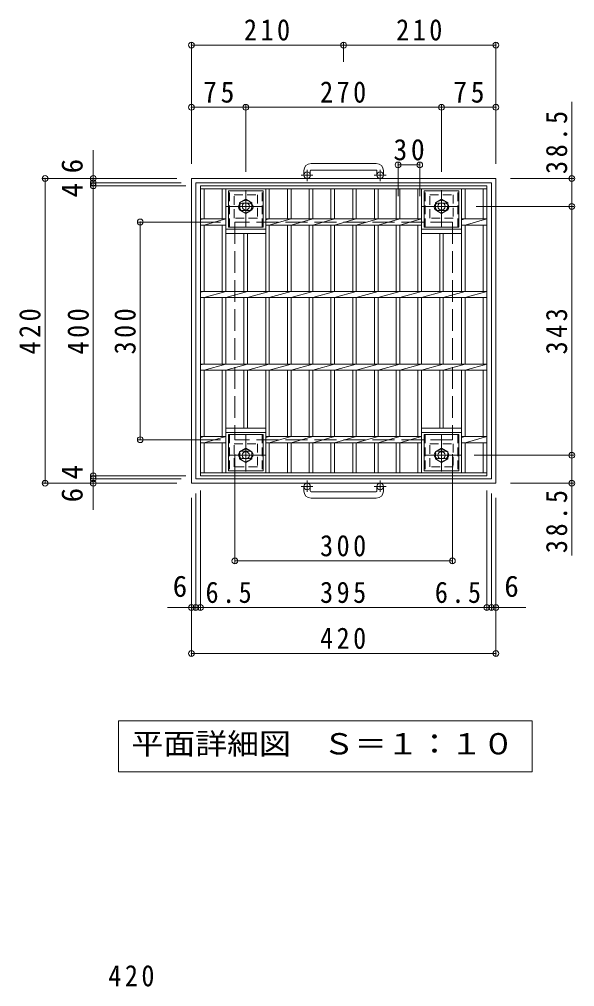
# Model space of a CAD drawing. Units: millimetres at full size, sheet at 1:10; some dimension numbers follow another scale. Extents: x -1347 to 1783, y -1350 to 1349.
# Drawn here: x -1266 to -500, y 16 to 1349 of the extents above; entities that cross this region are included whole.
import ezdxf
from ezdxf.enums import TextEntityAlignment as Align

# ---------------------------------------------------------------- set-up
doc = ezdxf.new("R2010")
doc.units = ezdxf.units.MM
doc.header["$LTSCALE"] = 10
doc.header["$PDMODE"] = 32
doc.header["$PDSIZE"] = 8
for name, pattern in [('CHAIN1', [8, 5, -1, 1, -1]), ('DASHED1', [1.8, 1.2, -0.6]), ('DASHED3', [4, 3, -1])]:
    doc.linetypes.add(name, pattern=pattern)
for name, color, linetype, lineweight in [('C-1', 2, 'Continuous', 9), ('C-2', 3, 'Continuous', 9), ('C-4', 7, 'Continuous', 9), ('C-5', 7, 'Continuous', 9), ('C-9', 2, 'Continuous', 9), ('D-4', 7, 'Continuous', 9)]:
    doc.layers.add(name, color=color, linetype=linetype, lineweight=lineweight)
doc.styles.add('ＭＳ ゴシック', font='')
doc.styles.get('ＭＳ ゴシック').set_extended_font_data('MS Gothic')

msp = doc.modelspace()

# ---------------------------------------------------------------- linework, layer by layer
at = {"layer": 'C-1'}
for p, q in [((-773.62, 1150.1), (-863.62, 1150.1)), ((-873.62, 1140.11), (-873.62, 1134.01)), ((-864.62, 1140.11), (-864.62, 1134.01)), ((-863.62, 1141.11), (-773.62, 1141.11)), ((-772.62, 1140.11), (-772.62, 1134.01)), ((-763.62, 1140.11), (-763.62, 1134.01)), ((-1028.62, 1129.51), (-1028.62, 709.5)), ((-608.62, 1129.51), (-1028.62, 1129.51)), ((-1022.62, 1123.51), (-1022.62, 715.5)), ((-614.62, 1123.51), (-1022.62, 1123.51)), ((-614.62, 1123.51), (-614.62, 715.5)), ((-608.62, 1129.51), (-608.62, 709.5)), ((-608.62, 709.5), (-1028.62, 709.5)), ((-614.62, 715.5), (-1022.62, 715.5)), ((-873.62, 698.9), (-873.62, 705)), ((-864.62, 698.9), (-864.62, 705)), ((-863.62, 697.9), (-773.62, 697.9)), ((-772.62, 698.9), (-772.62, 705)), ((-763.62, 698.9), (-763.62, 705)), ((-773.62, 688.9), (-863.62, 688.9))]:
    msp.add_line(p, q, dxfattribs=at)
at = {"layer": 'C-1', "linetype": 'CHAIN1'}
for p, q in [((-860.96, 1134.01), (-877.36, 1134.01)), ((-869.12, 1125.9), (-869.12, 1141.5)), ((-759.96, 1134.01), (-776.36, 1134.01)), ((-768.12, 1125.9), (-768.12, 1141.5)), ((-953.62, 1063.37), (-953.62, 1118.64)), ((-683.62, 1063.37), (-683.62, 1118.64)), ((-981.26, 1091.01), (-925.98, 1091.01)), ((-711.26, 1091.01), (-655.98, 1091.01)), ((-953.62, 775.64), (-953.62, 720.37)), ((-683.62, 775.64), (-683.62, 720.37)), ((-925.98, 748), (-981.26, 748)), ((-655.98, 748), (-711.26, 748)), ((-869.12, 713.11), (-869.12, 697.51)), ((-768.12, 713.11), (-768.12, 697.51)), ((-860.96, 705), (-877.36, 705)), ((-759.96, 705), (-776.36, 705))]:
    msp.add_line(p, q, dxfattribs=at)
at = {"layer": 'C-1', "linetype": 'DASHED1'}
for points in [[(-969.62, 1075.01), (-969.62, 1107.01), (-937.62, 1107.01), (-937.62, 1075.01)], [(-699.62, 1075.01), (-699.62, 1107.01), (-667.62, 1107.01), (-667.62, 1075.01)], [(-945.12, 1086.1), (-945.12, 1095.91), (-953.62, 1100.82), (-962.12, 1095.91), (-962.12, 1086.1), (-953.62, 1081.19)], [(-675.12, 1086.1), (-675.12, 1095.91), (-683.62, 1100.82), (-692.12, 1095.91), (-692.12, 1086.1), (-683.62, 1081.19)], [(-937.62, 764), (-937.62, 732), (-969.62, 732), (-969.62, 764)], [(-667.62, 764), (-667.62, 732), (-699.62, 732), (-699.62, 764)], [(-962.12, 752.91), (-962.12, 743.1), (-953.62, 738.19), (-945.12, 743.1), (-945.12, 752.91), (-953.62, 757.82)], [(-692.12, 752.91), (-692.12, 743.1), (-683.62, 738.19), (-675.12, 743.1), (-675.12, 752.91), (-683.62, 757.82)]]:
    msp.add_lwpolyline(points, close=True, dxfattribs=at)
at = {"layer": 'C-1', "linetype": 'DASHED3'}
for points in [[(-668.62, 1069.51), (-968.62, 1069.51), (-968.62, 769.5)], [(-668.62, 1069.51), (-668.62, 769.5), (-968.62, 769.5)]]:
    msp.add_lwpolyline(points, dxfattribs=at)
at = {"layer": 'C-1'}
for centre, radius in [((-869.12, 1134.01), 4.5), ((-768.12, 1134.01), 4.5), ((-953.62, 1091.01), 5), ((-683.62, 1091.01), 5), ((-953.62, 748), 5), ((-683.62, 748), 5), ((-869.12, 705), 4.5), ((-768.12, 705), 4.5)]:
    msp.add_circle(centre, radius, dxfattribs=at)
at = {"layer": 'C-1', "linetype": 'DASHED1'}
for centre in [(-953.62, 1091.01), (-683.62, 1091.01), (-953.62, 748), (-683.62, 748)]:
    msp.add_circle(centre, 8.5, dxfattribs=at)
at = {"layer": 'C-1'}
for centre, radius, start, end in [((-863.62, 1140.11), 10, 90, 180), ((-773.62, 1140.11), 10, 0, 90), ((-863.62, 1140.11), 1, 90, 180), ((-773.62, 1140.11), 1, 0, 90), ((-863.62, 698.9), 10, 180, 270), ((-863.62, 698.9), 1, 180, 270), ((-773.62, 698.9), 10, 270, 0), ((-773.62, 698.9), 1, 270, 0)]:
    msp.add_arc(centre, radius, start, end, dxfattribs=at)
at = {"layer": 'C-2'}
for p, q in [((-1016.12, 1119.51), (-621.12, 1119.51)), ((-1016.12, 719.5), (-1016.12, 1119.51)), ((-1016.12, 1115.01), (-621.12, 1115.01)), ((-1011.12, 1073.74), (-1011.12, 1115.01)), ((-986.12, 1115.01), (-986.12, 1073.74)), ((-981.12, 1115.01), (-981.12, 973.74)), ((-926.12, 1115.01), (-926.12, 973.74)), ((-921.12, 1115.01), (-921.12, 1073.74)), ((-896.12, 1115.01), (-896.12, 1073.74)), ((-891.12, 1115.01), (-891.12, 1073.74)), ((-866.12, 1115.01), (-866.12, 1073.74)), ((-861.12, 1115.01), (-861.12, 1073.74)), ((-836.12, 1115.01), (-836.12, 1073.74)), ((-831.12, 1115.01), (-831.12, 1073.74)), ((-806.12, 1115.01), (-806.12, 1073.74)), ((-801.12, 1115.01), (-801.12, 1073.74)), ((-776.12, 1115.01), (-776.12, 1073.74)), ((-771.12, 1115.01), (-771.12, 1073.74)), ((-746.12, 1115.01), (-746.12, 1073.74)), ((-741.12, 1115.01), (-741.12, 1073.74)), ((-716.12, 1115.01), (-716.12, 1073.74)), ((-711.12, 1115.01), (-711.12, 973.74)), ((-656.12, 1115.01), (-656.12, 973.74)), ((-651.12, 1115.01), (-651.12, 1073.74)), ((-626.12, 1115.01), (-626.12, 1073.74)), ((-621.12, 719.5), (-621.12, 1119.51)), ((-1011.12, 1073.74), (-1016.12, 1072.75)), ((-1016.12, 1073.74), (-981.12, 1073.74)), ((-981.12, 1073.74), (-1011.12, 1065.27)), ((-921.12, 1073.74), (-926.12, 1072.33)), ((-926.12, 1073.74), (-711.12, 1073.74)), ((-891.12, 1073.74), (-921.12, 1065.27)), ((-861.12, 1073.74), (-891.12, 1065.27)), ((-831.12, 1073.74), (-861.12, 1065.27)), ((-801.12, 1073.74), (-831.12, 1065.27)), ((-771.12, 1073.74), (-801.12, 1065.27)), ((-741.12, 1073.74), (-771.12, 1065.27)), ((-711.12, 1073.74), (-741.12, 1065.27)), ((-651.12, 1073.74), (-656.12, 1072.33)), ((-656.12, 1073.74), (-621.12, 1073.74)), ((-621.12, 1073.74), (-651.12, 1065.27)), ((-1016.12, 1065.27), (-981.12, 1065.27)), ((-1011.12, 973.74), (-1011.12, 1065.27)), ((-986.12, 1065.27), (-986.12, 973.74)), ((-926.12, 1059.5), (-981.12, 1059.5)), ((-926.12, 1053.51), (-981.12, 1053.51)), ((-956.12, 1053.51), (-956.12, 973.74)), ((-951.12, 1053.51), (-951.12, 973.74)), ((-926.12, 1065.27), (-711.12, 1065.27)), ((-921.12, 1065.27), (-921.12, 973.74)), ((-896.12, 1065.27), (-896.12, 973.74)), ((-891.12, 1065.27), (-891.12, 973.74)), ((-866.12, 1065.27), (-866.12, 973.74)), ((-861.12, 1065.27), (-861.12, 973.74)), ((-836.12, 1065.27), (-836.12, 973.74)), ((-831.12, 1065.27), (-831.12, 973.74)), ((-806.12, 1065.27), (-806.12, 973.74)), ((-801.12, 1065.27), (-801.12, 973.74)), ((-776.12, 1065.27), (-776.12, 973.74)), ((-771.12, 1065.27), (-771.12, 973.74)), ((-746.12, 1065.27), (-746.12, 973.74)), ((-741.12, 1065.27), (-741.12, 973.74)), ((-716.12, 1065.27), (-716.12, 973.74)), ((-656.12, 1059.5), (-711.12, 1059.5)), ((-656.12, 1053.51), (-711.12, 1053.51)), ((-686.12, 1053.51), (-686.12, 973.74)), ((-681.12, 1053.51), (-681.12, 973.74)), ((-656.12, 1065.27), (-621.12, 1065.27)), ((-651.12, 1065.27), (-651.12, 973.74)), ((-626.12, 1065.27), (-626.12, 973.74)), ((-1011.12, 973.74), (-1016.12, 972.74)), ((-1016.12, 973.74), (-621.12, 973.74)), ((-981.12, 973.74), (-1011.12, 965.26)), ((-951.12, 973.74), (-981.12, 965.26)), ((-921.12, 973.74), (-951.12, 965.26)), ((-891.12, 973.74), (-921.12, 965.26)), ((-861.12, 973.74), (-891.12, 965.26)), ((-831.12, 973.74), (-861.12, 965.26)), ((-801.12, 973.74), (-831.12, 965.26)), ((-771.12, 973.74), (-801.12, 965.26)), ((-741.12, 973.74), (-771.12, 965.26)), ((-711.12, 973.74), (-741.12, 965.26)), ((-681.12, 973.74), (-711.12, 965.26)), ((-651.12, 973.74), (-681.12, 965.26)), ((-621.12, 973.74), (-651.12, 965.26)), ((-1016.12, 965.26), (-621.12, 965.26)), ((-1011.12, 873.75), (-1011.12, 965.26)), ((-986.12, 965.26), (-986.12, 873.75)), ((-981.12, 965.26), (-981.12, 873.75)), ((-956.12, 965.26), (-956.12, 873.75)), ((-951.12, 965.26), (-951.12, 873.75)), ((-926.12, 965.26), (-926.12, 873.75)), ((-921.12, 965.26), (-921.12, 873.75)), ((-896.12, 965.26), (-896.12, 873.75)), ((-891.12, 965.26), (-891.12, 873.75)), ((-866.12, 965.26), (-866.12, 873.75)), ((-861.12, 965.26), (-861.12, 873.75)), ((-836.12, 965.26), (-836.12, 873.75)), ((-831.12, 965.26), (-831.12, 873.75)), ((-806.12, 965.26), (-806.12, 873.75)), ((-801.12, 965.26), (-801.12, 873.75)), ((-776.12, 965.26), (-776.12, 873.75)), ((-771.12, 965.26), (-771.12, 873.75)), ((-746.12, 965.26), (-746.12, 873.75)), ((-741.12, 965.26), (-741.12, 873.75)), ((-716.12, 965.26), (-716.12, 873.75)), ((-711.12, 965.26), (-711.12, 873.75)), ((-686.12, 965.26), (-686.12, 873.75)), ((-681.12, 965.26), (-681.12, 873.75)), ((-656.12, 965.26), (-656.12, 873.75)), ((-651.12, 965.26), (-651.12, 873.75)), ((-626.12, 965.26), (-626.12, 873.75)), ((-1011.12, 873.75), (-1016.12, 872.74)), ((-1016.12, 873.75), (-621.12, 873.75)), ((-981.12, 873.75), (-1011.12, 865.26)), ((-951.12, 873.75), (-981.12, 865.26)), ((-921.12, 873.75), (-951.12, 865.26)), ((-891.12, 873.75), (-921.12, 865.26)), ((-861.12, 873.75), (-891.12, 865.26)), ((-831.12, 873.75), (-861.12, 865.26)), ((-801.12, 873.75), (-831.12, 865.26)), ((-771.12, 873.75), (-801.12, 865.26)), ((-741.12, 873.75), (-771.12, 865.26)), ((-711.12, 873.75), (-741.12, 865.26)), ((-681.12, 873.75), (-711.12, 865.26)), ((-651.12, 873.75), (-681.12, 865.26)), ((-621.12, 873.75), (-651.12, 865.26)), ((-1016.12, 865.26), (-621.12, 865.26)), ((-1011.12, 773.75), (-1011.12, 865.26)), ((-986.12, 865.26), (-986.12, 773.75)), ((-981.12, 865.26), (-981.12, 724)), ((-956.12, 865.26), (-956.12, 785.5)), ((-951.12, 865.26), (-951.12, 785.5)), ((-926.12, 865.26), (-926.12, 724)), ((-921.12, 865.26), (-921.12, 773.75)), ((-896.12, 865.26), (-896.12, 773.75)), ((-891.12, 865.26), (-891.12, 773.75)), ((-866.12, 865.26), (-866.12, 773.75)), ((-861.12, 865.26), (-861.12, 773.75)), ((-836.12, 865.26), (-836.12, 773.75)), ((-831.12, 865.26), (-831.12, 773.75)), ((-806.12, 865.26), (-806.12, 773.75)), ((-801.12, 865.26), (-801.12, 773.75)), ((-776.12, 865.26), (-776.12, 773.75)), ((-771.12, 865.26), (-771.12, 773.75)), ((-746.12, 865.26), (-746.12, 773.75)), ((-741.12, 865.26), (-741.12, 773.75)), ((-716.12, 865.26), (-716.12, 773.75)), ((-711.12, 865.26), (-711.12, 724)), ((-686.12, 865.26), (-686.12, 785.5)), ((-681.12, 865.26), (-681.12, 785.5)), ((-656.12, 865.26), (-656.12, 724)), ((-651.12, 865.26), (-651.12, 773.75)), ((-626.12, 865.26), (-626.12, 773.75)), ((-1011.12, 773.75), (-1016.12, 772.74)), ((-1016.12, 773.75), (-981.12, 773.75)), ((-981.12, 773.75), (-1011.12, 765.26)), ((-981.12, 785.5), (-926.12, 785.5)), ((-981.12, 779.51), (-926.12, 779.51)), ((-926.12, 773.75), (-711.12, 773.75)), ((-921.12, 773.75), (-926.12, 772.33)), ((-891.12, 773.75), (-921.12, 765.26)), ((-861.12, 773.75), (-891.12, 765.26)), ((-831.12, 773.75), (-861.12, 765.26)), ((-801.12, 773.75), (-831.12, 765.26)), ((-771.12, 773.75), (-801.12, 765.26)), ((-741.12, 773.75), (-771.12, 765.26)), ((-711.12, 773.75), (-741.12, 765.26)), ((-711.12, 785.5), (-656.12, 785.5)), ((-711.12, 779.51), (-656.12, 779.51)), ((-656.12, 773.75), (-621.12, 773.75)), ((-651.12, 773.75), (-656.12, 772.33)), ((-621.12, 773.75), (-651.12, 765.26)), ((-1016.12, 765.26), (-981.12, 765.26)), ((-1011.12, 724), (-1011.12, 765.26)), ((-986.12, 765.26), (-986.12, 724)), ((-926.12, 765.26), (-711.12, 765.26)), ((-921.12, 765.26), (-921.12, 724)), ((-896.12, 765.26), (-896.12, 724)), ((-891.12, 765.26), (-891.12, 724)), ((-866.12, 765.26), (-866.12, 724)), ((-861.12, 765.26), (-861.12, 724)), ((-836.12, 765.26), (-836.12, 724)), ((-831.12, 765.26), (-831.12, 724)), ((-806.12, 765.26), (-806.12, 724)), ((-801.12, 765.26), (-801.12, 724)), ((-776.12, 765.26), (-776.12, 724)), ((-771.12, 765.26), (-771.12, 724)), ((-746.12, 765.26), (-746.12, 724)), ((-741.12, 765.26), (-741.12, 724)), ((-716.12, 765.26), (-716.12, 724)), ((-656.12, 765.26), (-621.12, 765.26)), ((-651.12, 765.26), (-651.12, 724)), ((-626.12, 765.26), (-626.12, 724)), ((-621.12, 724), (-1016.12, 724)), ((-621.12, 719.5), (-1016.12, 719.5))]:
    msp.add_line(p, q, dxfattribs=at)
at = {"layer": 'C-4'}
for p, q in [((-1028.62, 1316.29), (-1028.62, 1149.51)), ((-1028.62, 1313.29), (-818.62, 1313.29)), ((-818.62, 1316.29), (-818.62, 1290.34)), ((-818.62, 1313.29), (-608.62, 1313.29)), ((-608.62, 1316.29), (-608.62, 1149.51)), ((-1028.62, 1227.6), (-953.62, 1227.6)), ((-953.62, 1230.6), (-953.62, 1138.64)), ((-953.62, 1227.6), (-683.62, 1227.6)), ((-683.62, 1230.6), (-683.62, 1138.64)), ((-683.62, 1227.6), (-608.62, 1227.6)), ((-503.95, 1235.02), (-503.95, 1091.01)), ((-1163.9, 1168.42), (-1163.9, 1123.51)), ((-743.62, 1151.17), (-743.62, 1104.96)), ((-743.62, 1148.17), (-713.62, 1148.17)), ((-713.62, 1151.17), (-713.62, 1104.96)), ((-1233.46, 1129.51), (-1048.62, 1129.51)), ((-1230.46, 709.5), (-1230.46, 1129.51)), ((-1166.9, 1123.51), (-1042.62, 1123.51)), ((-1163.9, 1123.51), (-1163.9, 1119.51)), ((-500.95, 1129.51), (-588.62, 1129.51)), ((-1166.9, 1119.51), (-1036.12, 1119.51)), ((-1163.9, 1119.51), (-1163.9, 719.5)), ((-500.95, 1091.01), (-635.98, 1091.01)), ((-503.95, 1091.01), (-503.95, 748)), ((-1102.18, 1069.51), (-988.62, 1069.51)), ((-1099.18, 1069.51), (-1099.18, 769.5)), ((-1102.18, 769.5), (-988.62, 769.5)), ((-968.62, 599.46), (-968.62, 749.5)), ((-668.62, 599.46), (-668.62, 749.5)), ((-500.95, 748), (-638.74, 748)), ((-503.95, 748), (-503.95, 609.92)), ((-1233.46, 709.5), (-1048.62, 709.5)), ((-1166.9, 719.5), (-1036.12, 719.5)), ((-1166.9, 715.5), (-1042.62, 715.5)), ((-1163.9, 719.5), (-1163.9, 715.5)), ((-1163.9, 715.5), (-1163.9, 673.09)), ((-500.95, 709.5), (-588.62, 709.5)), ((-1022.62, 535.17), (-1022.62, 695.5)), ((-1016.12, 535.17), (-1016.12, 699.5)), ((-621.12, 535.17), (-621.12, 699.5)), ((-614.62, 535.17), (-614.62, 695.5)), ((-1028.62, 471.9), (-1028.62, 689.5)), ((-608.62, 471.9), (-608.62, 689.5)), ((-968.62, 602.46), (-668.62, 602.46)), ((-1061.74, 538.17), (-1022.62, 538.17)), ((-1022.62, 538.17), (-1016.12, 538.17)), ((-1016.12, 538.17), (-621.12, 538.17)), ((-621.12, 538.17), (-614.62, 538.17)), ((-614.62, 538.17), (-567.52, 538.17)), ((-1028.62, 474.9), (-608.62, 474.9))]:
    msp.add_line(p, q, dxfattribs=at)
for p in [(-1028.62, 1313.29), (-818.62, 1313.29), (-608.62, 1313.29), (-1028.62, 1227.6), (-953.62, 1227.6), (-683.62, 1227.6), (-608.62, 1227.6), (-743.62, 1148.17), (-713.62, 1148.17), (-1230.46, 1129.51), (-1163.9, 1129.51), (-503.95, 1129.51), (-1163.9, 1123.51), (-1163.9, 1119.51), (-503.95, 1091.01), (-1099.18, 1069.51), (-1099.18, 769.5), (-503.95, 748), (-1163.9, 719.5), (-1230.46, 709.5), (-1163.9, 715.5), (-1163.9, 709.5), (-503.95, 709.5), (-968.62, 602.46), (-668.62, 602.46), (-1028.62, 538.17), (-1022.62, 538.17), (-1016.12, 538.17), (-621.12, 538.17), (-614.62, 538.17), (-608.62, 538.17), (-1028.62, 474.9), (-608.62, 474.9)]:
    msp.add_point(p, dxfattribs=at)
at = {"layer": 'C-5'}
for p, q in [((-1129.37, 382.05), (-558.37, 382.05)), ((-1129.37, 382.05), (-1129.37, 312.05)), ((-558.37, 382.05), (-558.37, 312.05)), ((-1129.37, 312.05), (-558.37, 312.05))]:
    msp.add_line(p, q, dxfattribs=at)
at = {"layer": 'C-9'}
for p, q in [((-977.62, 1112.26), (-929.62, 1112.26)), ((-977.62, 1062.26), (-977.62, 1112.26)), ((-929.62, 1062.26), (-929.62, 1112.26)), ((-707.62, 1112.26), (-659.62, 1112.26)), ((-707.62, 1062.26), (-707.62, 1112.26)), ((-659.62, 1062.26), (-659.62, 1112.26)), ((-958.62, 1095.25), (-948.62, 1095.25)), ((-688.62, 1095.25), (-678.62, 1095.25)), ((-958.62, 1085.25), (-948.62, 1085.25)), ((-688.62, 1085.25), (-678.62, 1085.25)), ((-977.62, 1062.26), (-929.62, 1062.26)), ((-707.62, 1062.26), (-659.62, 1062.26)), ((-977.62, 776.75), (-977.62, 726.75)), ((-929.62, 776.75), (-977.62, 776.75)), ((-929.62, 776.75), (-929.62, 726.75)), ((-707.62, 776.75), (-707.62, 726.75)), ((-659.62, 776.75), (-707.62, 776.75)), ((-659.62, 776.75), (-659.62, 726.75)), ((-948.62, 753.76), (-958.62, 753.76)), ((-678.62, 753.76), (-688.62, 753.76)), ((-948.62, 743.76), (-958.62, 743.76)), ((-678.62, 743.76), (-688.62, 743.76)), ((-929.62, 726.75), (-977.62, 726.75)), ((-659.62, 726.75), (-707.62, 726.75))]:
    msp.add_line(p, q, dxfattribs=at)
at = {"layer": 'C-9', "linetype": 'DASHED1'}
for p, q in [((-976.12, 1062.26), (-976.12, 1112.26)), ((-931.12, 1062.26), (-931.12, 1112.26)), ((-706.12, 1062.26), (-706.12, 1112.26)), ((-661.12, 1062.26), (-661.12, 1112.26)), ((-976.12, 776.75), (-976.12, 726.75)), ((-931.12, 776.75), (-931.12, 726.75)), ((-706.12, 776.75), (-706.12, 726.75)), ((-661.12, 776.75), (-661.12, 726.75))]:
    msp.add_line(p, q, dxfattribs=at)
at = {"layer": 'C-9'}
for centre, start, end in [((-958.62, 1090.25), 90, 270), ((-948.62, 1090.25), 270, 90), ((-688.62, 1090.25), 90, 270), ((-678.62, 1090.25), 270, 90), ((-958.62, 748.76), 90, 270), ((-948.62, 748.76), 270, 90), ((-688.62, 748.76), 90, 270), ((-678.62, 748.76), 270, 90)]:
    msp.add_arc(centre, 5, start, end, dxfattribs=at)

# ---------------------------------------------------------------- texts
at = {"layer": 'C-4', "color": 2, "style": 'ＭＳ ゴシック'}
for s, p in [('6', (-1169.9, 1136.59)), ('4', (-1169.9, 1103.45)), ('4', (-1169.9, 714.73)), ('6', (-1169.9, 683.17))]:
    msp.add_text(s, height=29.33, rotation=90, dxfattribs=at).set_placement(p, align=Align.BOTTOM_LEFT)
for p in [(-1054.34, 544.17), (-596.96, 544.17)]:
    msp.add_text('6', height=29.33, dxfattribs=at).set_placement(p, align=Align.BOTTOM_LEFT)
at = {"layer": 'C-4', "color": 2, "char_height": 29.33, "attachment_point": 7, "style": 'ＭＳ ゴシック'}
for s, insert in [('\\T1.27;\\W0.9;210', (-956.12, 1319.29)), ('\\T1.27;\\W0.9;210', (-746.12, 1319.29)), ('\\T1.27;\\W0.95;75', (-1012.37, 1233.6)), ('\\T1.27;\\W0.9;270', (-851.12, 1233.6)), ('\\T1.27;\\W0.95;75', (-667.37, 1233.6)), ('\\T1.27;\\W0.95;30', (-749.87, 1154.17)), ('\\T1.27;\\W0.9;300', (-851.12, 608.46)), ('\\T1.27;\\W0.9;6.5', (-1009.04, 544.17)), ('\\T1.27;\\W0.9;395', (-851.12, 544.17)), ('\\T1.27;\\W0.9;6.5', (-692.75, 544.17)), ('\\T1.27;\\W0.9;420', (-851.12, 480.9))]:
    msp.add_mtext(s, dxfattribs=dict(at, insert=insert))
at = {"layer": 'C-4', "color": 2, "char_height": 29.33, "attachment_point": 7, "rotation": 90, "style": 'ＭＳ ゴシック'}
for s, insert in [('\\T1.28;\\W0.9;38.5', (-509.95, 1135.64)), ('\\T1.27;\\W0.9;420', (-1236.46, 887.01)), ('\\T1.27;\\W0.9;400', (-1169.9, 887.01)), ('\\T1.27;\\W0.9;300', (-1105.18, 887.01)), ('\\T1.27;\\W0.9;343', (-509.95, 887.01)), ('\\T1.28;\\W0.9;38.5', (-509.95, 613.22))]:
    msp.add_mtext(s, dxfattribs=dict(at, insert=insert))
at = {"layer": 'C-5', "color": 2, "style": 'ＭＳ ゴシック', "width": 1.1}
msp.add_text('平面詳細図\u3000Ｓ＝１：１０', height=29.33, dxfattribs=at).set_placement((-1111.37, 327.05), align=Align.BOTTOM_LEFT)
at = {"layer": 'D-4', "color": 2, "insert": (-1143.16, 15.8), "char_height": 29.33, "attachment_point": 7, "style": 'ＭＳ ゴシック'}
msp.add_mtext('\\T1.27;\\W0.9;420', dxfattribs=at)

doc.saveas('drawing.dxf')
